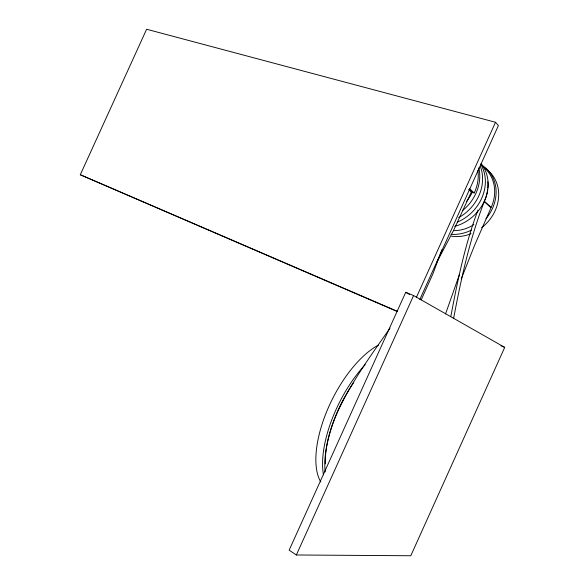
<?xml version="1.0" encoding="UTF-8"?>
<svg xmlns="http://www.w3.org/2000/svg" width="585" height="585" viewBox="0 0 585 585"><rect width="100%" height="100%" fill="white"/><g stroke="black" fill="none" stroke-linecap="round" stroke-linejoin="round"><path stroke-width="0.88" d="M450.823 316.507C457.594 280.515 465.016 244.464 477.974 210.11M453.602 318.437C461.097 278.833 469.667 239.25 484.278 201.562L491.034 207.719L474.581 245.334L461.221 278.994M445.543 313.948L459.503 274.343M441.902 249.766L432.959 273.721L421.178 299.893M405.712 292.303L289.151 550.178L296.346 554.982L410.794 555.75L504.709 347.38L413.58 295.549L405.712 292.303L409.69 294.548M296.346 554.982L413.58 295.549M416.293 297.597L495.517 122.272L146.623 29.25L80.291 174.754L397.354 311.586M419.862 299.425L498.405 125.585L495.517 122.272M471.612 191.419L453.624 230.293L436.871 262.19M390.041 328.09C371.446 354.678 352.082 380.989 338.254 410.48A81.849 36.065 -63.5 0 0 325.209 471.971M477.901 170.462A40.614 34.676 -45.7 0 1 474.238 192.962L471.356 191.982L468.68 189.547M500.957 345.793L504.709 347.38M80.291 174.754L397.135 311.191M469.587 189.598L470.94 190.812M469.55 188.699L474.238 192.962M480.46 166.732A41.082 35.195 -45.4 0 1 458.669 217.649M472.336 192.077A37.228 31.809 -45.6 0 1 466.362 201.62M478.815 167.837A41.367 35.349 -45.6 0 1 462.793 210.373M325.326 463.883A78.419 34.676 -63.5 0 1 353.764 382.458M323.49 474.859A82.565 36.519 -63.5 0 1 365.172 364.704M320.814 482.025A82.141 36.855 -63.5 0 1 327.344 410.005A82.141 36.855 -63.5 0 1 378.627 344.974M484.438 167.771A39.458 34.296 -44 0 1 481.579 227.748M471.013 233.759A39.458 34.296 -44 0 1 451.561 236.252M480.863 164.495A40.804 35.041 -45.2 0 1 457.602 222.007M473.865 224.603A35.743 30.998 -44.2 0 1 453.492 230.644M481.024 163.515A40.526 34.888 -44.9 0 1 454.757 226.344M481.791 165.131A39.721 34.442 -44.2 0 1 485.923 218.746M471.415 230.124A39.721 34.442 -44.2 0 1 451.086 234.329M487.861 181.767A39.648 34.157 -44.9 0 1 487.89 187.99M487.7 189.796A39.648 34.157 -44.9 0 1 484.387 201.35L491.137 207.507A38.99 33.791 -44.3 0 0 483.356 167.032"/></g></svg>
